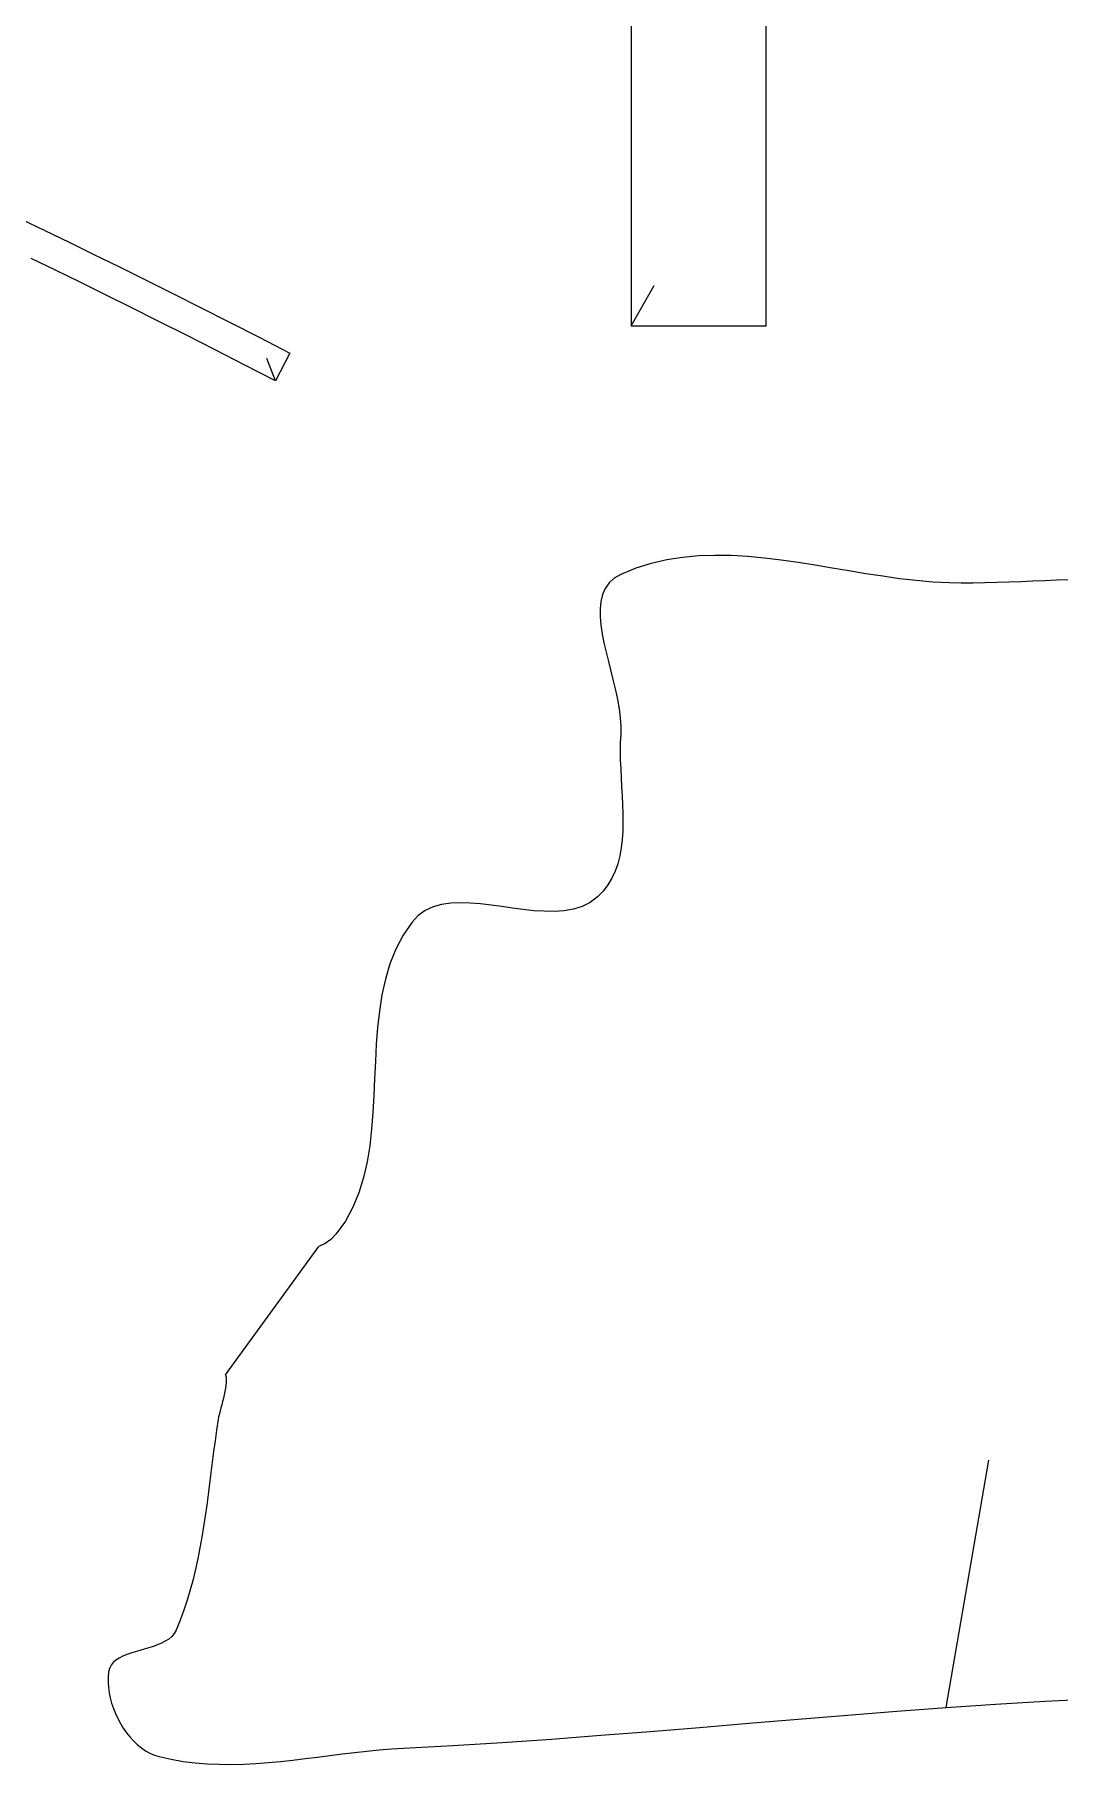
# Model space of a CAD drawing. Header units: inches. Extents: x -12 to 23, y -13.2 to 21.7.
# Drawn here: x 3.752 to 4.779, y 1.981 to 3.716 of the extents above; entities that cross this region are included whole.
import ezdxf

# ---------------------------------------------------------------- set-up
doc = ezdxf.new("R2010")
doc.units = ezdxf.units.IN
doc.header["$MEASUREMENT"] = 0
doc.layers.get('0').update_dxf_attribs({"lineweight": 0})

msp = doc.modelspace()

# ---------------------------------------------------------------- linework, layer by layer
at = {"color": 7, "linetype": 'Continuous', "lineweight": 0}
for p, q in [((4.3501, 3.7703), (4.3501, 3.4237)), ((4.4853, 3.4237), (4.4853, 3.7703)), ((4.3501, 3.4237), (4.4853, 3.4237)), ((4.4177, 3.1929), (4.4016, 3.1915)), ((4.4339, 3.1935), (4.4177, 3.1929)), ((4.4504, 3.1932), (4.4339, 3.1935)), ((4.467, 3.1922), (4.4504, 3.1932)), ((4.4837, 3.1907), (4.467, 3.1922)), ((4.3546, 3.1806), (4.3395, 3.1744)), ((4.37, 3.1854), (4.3546, 3.1806)), ((4.3857, 3.189), (4.37, 3.1854)), ((4.4016, 3.1915), (4.3857, 3.189)), ((4.5005, 3.1886), (4.4837, 3.1907)), ((4.5174, 3.1862), (4.5005, 3.1886)), ((4.5344, 3.1836), (4.5174, 3.1862)), ((4.5514, 3.1807), (4.5344, 3.1836)), ((4.5684, 3.1779), (4.5514, 3.1807)), ((4.5853, 3.1751), (4.5684, 3.1779)), ((4.6023, 3.1725), (4.5853, 3.1751)), ((4.3239, 3.1604), (4.3212, 3.1542)), ((4.3278, 3.1659), (4.3239, 3.1604)), ((4.3329, 3.1705), (4.3278, 3.1659)), ((4.3395, 3.1744), (4.3329, 3.1705)), ((4.6191, 3.1701), (4.6023, 3.1725)), ((4.6359, 3.1682), (4.6191, 3.1701)), ((4.6526, 3.1667), (4.6359, 3.1682)), ((4.6692, 3.1659), (4.6526, 3.1667)), ((4.681, 3.1657), (4.6692, 3.1659)), ((4.6929, 3.1657), (4.681, 3.1657)), ((4.7048, 3.1659), (4.6929, 3.1657)), ((4.7168, 3.1662), (4.7048, 3.1659)), ((4.7287, 3.1666), (4.7168, 3.1662)), ((4.7407, 3.1671), (4.7287, 3.1666)), ((4.7527, 3.1676), (4.7407, 3.1671)), ((4.7647, 3.1681), (4.7527, 3.1676)), ((4.7766, 3.1685), (4.7647, 3.1681)), ((4.7886, 3.1688), (4.7766, 3.1685)), ((4.3195, 3.1473), (4.3188, 3.1399)), ((4.3212, 3.1542), (4.3195, 3.1473)), ((4.3188, 3.1399), (4.3188, 3.1319)), ((4.3188, 3.1319), (4.3196, 3.1235)), ((4.3196, 3.1235), (4.3209, 3.1147)), ((4.3209, 3.1147), (4.3227, 3.1057)), ((4.3227, 3.1057), (4.3248, 3.0964)), ((4.3248, 3.0964), (4.3272, 3.0869)), ((4.3272, 3.0869), (4.3296, 3.0773)), ((4.3296, 3.0773), (4.332, 3.0678)), ((4.332, 3.0678), (4.3343, 3.0582)), ((4.3343, 3.0582), (4.3363, 3.0488)), ((4.3363, 3.0488), (4.338, 3.0396)), ((4.338, 3.0396), (4.3391, 3.0306)), ((4.3391, 3.0306), (4.3397, 3.022)), ((4.3397, 3.022), (4.3395, 3.0138)), ((4.3391, 3.0054), (4.339, 2.9969)), ((4.3395, 3.0138), (4.3391, 3.0054)), ((4.339, 2.9969), (4.3391, 2.9882)), ((4.3391, 2.9882), (4.3395, 2.9794)), ((4.3395, 2.9794), (4.3399, 2.9704)), ((4.3399, 2.9704), (4.3404, 2.9614)), ((4.3404, 2.9614), (4.3409, 2.9524)), ((4.3409, 2.9524), (4.3413, 2.9434)), ((4.3413, 2.9434), (4.3416, 2.9345)), ((4.3416, 2.9345), (4.3417, 2.9256)), ((4.3415, 2.9169), (4.3409, 2.9084)), ((4.3417, 2.9256), (4.3415, 2.9169)), ((4.3399, 2.9001), (4.3385, 2.892)), ((4.3409, 2.9084), (4.3399, 2.9001)), ((4.3365, 2.8842), (4.3339, 2.8768)), ((4.3385, 2.892), (4.3365, 2.8842)), ((4.3267, 2.863), (4.3219, 2.8568)), ((4.3307, 2.8697), (4.3267, 2.863)), ((4.3339, 2.8768), (4.3307, 2.8697)), ((4.3089, 2.8455), (4.3008, 2.8415)), ((4.3162, 2.851), (4.3089, 2.8455)), ((4.3219, 2.8568), (4.3162, 2.851)), ((4.1365, 2.8323), (4.1303, 2.8257)), ((4.1435, 2.8373), (4.1365, 2.8323)), ((4.1514, 2.8409), (4.1435, 2.8373)), ((4.1599, 2.8433), (4.1514, 2.8409)), ((4.169, 2.8446), (4.1599, 2.8433)), ((4.1786, 2.8451), (4.169, 2.8446)), ((4.1886, 2.8448), (4.1786, 2.8451)), ((4.1989, 2.8439), (4.1886, 2.8448)), ((4.2095, 2.8427), (4.1989, 2.8439)), ((4.2202, 2.8412), (4.2095, 2.8427)), ((4.231, 2.8397), (4.2202, 2.8412)), ((4.2417, 2.8383), (4.231, 2.8397)), ((4.2524, 2.8371), (4.2417, 2.8383)), ((4.2628, 2.8365), (4.2524, 2.8371)), ((4.2729, 2.8364), (4.2628, 2.8365)), ((4.2827, 2.8371), (4.2729, 2.8364)), ((4.292, 2.8387), (4.2827, 2.8371)), ((4.3008, 2.8415), (4.292, 2.8387)), ((4.1213, 2.8125), (4.114, 2.7986)), ((4.1303, 2.8257), (4.1213, 2.8125)), ((4.114, 2.7986), (4.1081, 2.7839)), ((4.1081, 2.7839), (4.1036, 2.7686)), ((4.1036, 2.7686), (4.1001, 2.7528)), ((4.1001, 2.7528), (4.0975, 2.7365)), ((4.0975, 2.7365), (4.0957, 2.7199)), ((4.0957, 2.7199), (4.0944, 2.7031)), ((4.0944, 2.7031), (4.0935, 2.686)), ((4.0935, 2.686), (4.0927, 2.6689)), ((4.0927, 2.6689), (4.092, 2.6518)), ((4.092, 2.6518), (4.091, 2.6348)), ((4.091, 2.6348), (4.0897, 2.6179)), ((4.0897, 2.6179), (4.0878, 2.6014)), ((4.0851, 2.5852), (4.0815, 2.5695)), ((4.0878, 2.6014), (4.0851, 2.5852)), ((4.0815, 2.5695), (4.0768, 2.5543)), ((4.0768, 2.5543), (4.0708, 2.5397)), ((4.0708, 2.5397), (4.0634, 2.5259)), ((4.0634, 2.5259), (4.0542, 2.5129)), ((4.043, 2.5033), (4.0366, 2.5005)), ((4.0489, 2.5074), (4.043, 2.5033)), ((4.0542, 2.5129), (4.0489, 2.5074)), ((3.9436, 2.3611), (3.9432, 2.3581)), ((3.9433, 2.3715), (3.9438, 2.3693)), ((3.9439, 2.364), (3.9436, 2.3611)), ((3.9438, 2.3693), (3.944, 2.3668)), ((3.944, 2.3668), (3.9439, 2.364)), ((3.9402, 2.345), (3.9394, 2.3417)), ((3.9411, 2.3483), (3.9402, 2.345)), ((3.9419, 2.3516), (3.9411, 2.3483)), ((3.9426, 2.3549), (3.9419, 2.3516)), ((3.9432, 2.3581), (3.9426, 2.3549)), ((3.9359, 2.3269), (3.9342, 2.3163)), ((3.9363, 2.3296), (3.9359, 2.3269)), ((3.937, 2.3324), (3.9363, 2.3296)), ((3.9377, 2.3354), (3.937, 2.3324)), ((3.9385, 2.3385), (3.9377, 2.3354)), ((3.9394, 2.3417), (3.9385, 2.3385)), ((3.9342, 2.3163), (3.9327, 2.3056)), ((3.9312, 2.2948), (3.9298, 2.2841)), ((3.9327, 2.3056), (3.9312, 2.2948)), ((3.9284, 2.2733), (3.9271, 2.2625)), ((3.9298, 2.2841), (3.9284, 2.2733)), ((3.9271, 2.2625), (3.9257, 2.2517)), ((3.9243, 2.2409), (3.9228, 2.2301)), ((3.9257, 2.2517), (3.9243, 2.2409)), ((3.9228, 2.2301), (3.9211, 2.2194)), ((3.9194, 2.2087), (3.9175, 2.1981)), ((3.9211, 2.2194), (3.9194, 2.2087)), ((3.9154, 2.1875), (3.9132, 2.1769)), ((3.9175, 2.1981), (3.9154, 2.1875)), ((3.9132, 2.1769), (3.9106, 2.1665)), ((3.9079, 2.1561), (3.9048, 2.1458)), ((3.9106, 2.1665), (3.9079, 2.1561)), ((3.9014, 2.1356), (3.8977, 2.1256)), ((3.9048, 2.1458), (3.9014, 2.1356)), ((3.8977, 2.1256), (3.8936, 2.1156)), ((3.8707, 2.0992), (3.8662, 2.0978)), ((3.875, 2.1007), (3.8707, 2.0992)), ((3.8791, 2.1024), (3.875, 2.1007)), ((3.8828, 2.1044), (3.8791, 2.1024)), ((3.8863, 2.1066), (3.8828, 2.1044)), ((3.8892, 2.1092), (3.8863, 2.1066)), ((3.8917, 2.1122), (3.8892, 2.1092)), ((3.8936, 2.1156), (3.8917, 2.1122)), ((3.8306, 2.0831), (3.8284, 2.0803)), ((3.8333, 2.0855), (3.8306, 2.0831)), ((3.8365, 2.0876), (3.8333, 2.0855)), ((3.8401, 2.0895), (3.8365, 2.0876)), ((3.8441, 2.0911), (3.8401, 2.0895)), ((3.8482, 2.0926), (3.8441, 2.0911)), ((3.8526, 2.0939), (3.8482, 2.0926)), ((3.8571, 2.0952), (3.8526, 2.0939)), ((3.8617, 2.0965), (3.8571, 2.0952)), ((3.8662, 2.0978), (3.8617, 2.0965)), ((3.826, 2.0733), (3.8255, 2.0684)), ((3.8255, 2.0684), (3.8255, 2.0633)), ((3.8269, 2.077), (3.826, 2.0733)), ((3.8284, 2.0803), (3.8269, 2.077)), ((3.8255, 2.0633), (3.8258, 2.0581)), ((3.8258, 2.0581), (3.8265, 2.0528)), ((3.8265, 2.0528), (3.8276, 2.0476)), ((3.8276, 2.0476), (3.829, 2.0423)), ((3.829, 2.0423), (3.8307, 2.037)), ((3.8307, 2.037), (3.8328, 2.0319)), ((3.8328, 2.0319), (3.8351, 2.0268)), ((4.5174, 2.0264), (4.5669, 2.0304)), ((4.5669, 2.0304), (4.6163, 2.0343)), ((4.6163, 2.0343), (4.6658, 2.038)), ((4.6658, 2.038), (4.7152, 2.0413)), ((4.7152, 2.0413), (4.7647, 2.0443)), ((4.7647, 2.0443), (4.8141, 2.0468)), ((3.8351, 2.0268), (3.8378, 2.0219)), ((3.8378, 2.0219), (3.8407, 2.0172)), ((3.8407, 2.0172), (3.8438, 2.0127)), ((3.8438, 2.0127), (3.8472, 2.0085)), ((4.3196, 2.0101), (4.3691, 2.014)), ((4.3691, 2.014), (4.4185, 2.0181)), ((4.4185, 2.0181), (4.468, 2.0222)), ((4.468, 2.0222), (4.5174, 2.0264)), ((3.8472, 2.0085), (3.8509, 2.0045)), ((3.8509, 2.0045), (3.8547, 2.0009)), ((3.8547, 2.0009), (3.8588, 1.9976)), ((3.8588, 1.9976), (3.863, 1.9947)), ((4.0849, 1.9943), (4.0973, 1.9955)), ((4.0973, 1.9955), (4.1096, 1.9965)), ((4.1096, 1.9965), (4.1218, 1.9973)), ((4.1218, 1.9973), (4.1713, 1.9999)), ((4.1713, 1.9999), (4.2207, 2.0029)), ((4.2207, 2.0029), (4.2702, 2.0064)), ((4.2702, 2.0064), (4.3196, 2.0101)), ((3.863, 1.9947), (3.8674, 1.9923)), ((3.8674, 1.9923), (3.872, 1.9903)), ((3.872, 1.9903), (3.8767, 1.9888)), ((3.8767, 1.9888), (3.8886, 1.9861)), ((3.8886, 1.9861), (3.9006, 1.984)), ((3.9006, 1.984), (3.9126, 1.9825)), ((3.9126, 1.9825), (3.9247, 1.9815)), ((3.9247, 1.9815), (3.9369, 1.981)), ((3.9369, 1.981), (3.9491, 1.9809)), ((3.9491, 1.9809), (3.9614, 1.9812)), ((3.9614, 1.9812), (3.9737, 1.9819)), ((3.9737, 1.9819), (3.986, 1.9828)), ((3.986, 1.9828), (3.9983, 1.9839)), ((3.9983, 1.9839), (4.0107, 1.9853)), ((4.0107, 1.9853), (4.0231, 1.9867)), ((4.0231, 1.9867), (4.0354, 1.9883)), ((4.0354, 1.9883), (4.0478, 1.9899)), ((4.0478, 1.9899), (4.0602, 1.9914)), ((4.0602, 1.9914), (4.0726, 1.9929)), ((4.0726, 1.9929), (4.0849, 1.9943))]:
    msp.add_line(p, q, dxfattribs=at)
at = {"color": 30, "linetype": 'Continuous', "lineweight": 0, "true_color": 0xff7e00}
for p, q in [((4.3501, 3.4237), (4.3731, 3.464)), ((4.6658, 2.038), (4.7088, 2.2859))]:
    msp.add_line(p, q, dxfattribs=at)
at = {"color": 1, "linetype": 'Continuous', "lineweight": 0, "true_color": 0xff0000}
for p, q in [((3.9934, 3.3685), (3.9847, 3.3908)), ((3.9433, 2.3715), (4.0366, 2.5005))]:
    msp.add_line(p, q, dxfattribs=at)
at = {"color": 7, "linetype": 'Continuous', "lineweight": 0}
msp.add_lwpolyline([(3.7383, 3.5307), (3.762, 3.5193), (3.7863, 3.5076), (3.8112, 3.4954), (3.8368, 3.4828), (3.8631, 3.4697), (3.8902, 3.4561), (3.9182, 3.442), (3.9471, 3.4274), (3.9769, 3.4122), (4.0077, 3.3963), (4.0077, 3.3963), (3.9934, 3.3685), (3.9626, 3.3844), (3.9329, 3.3996), (3.9041, 3.4142), (3.8762, 3.4282), (3.8492, 3.4418), (3.8229, 3.4548), (3.7974, 3.4674), (3.7726, 3.4795), (3.7484, 3.4912)], dxfattribs=at)

doc.saveas('drawing.dxf')
